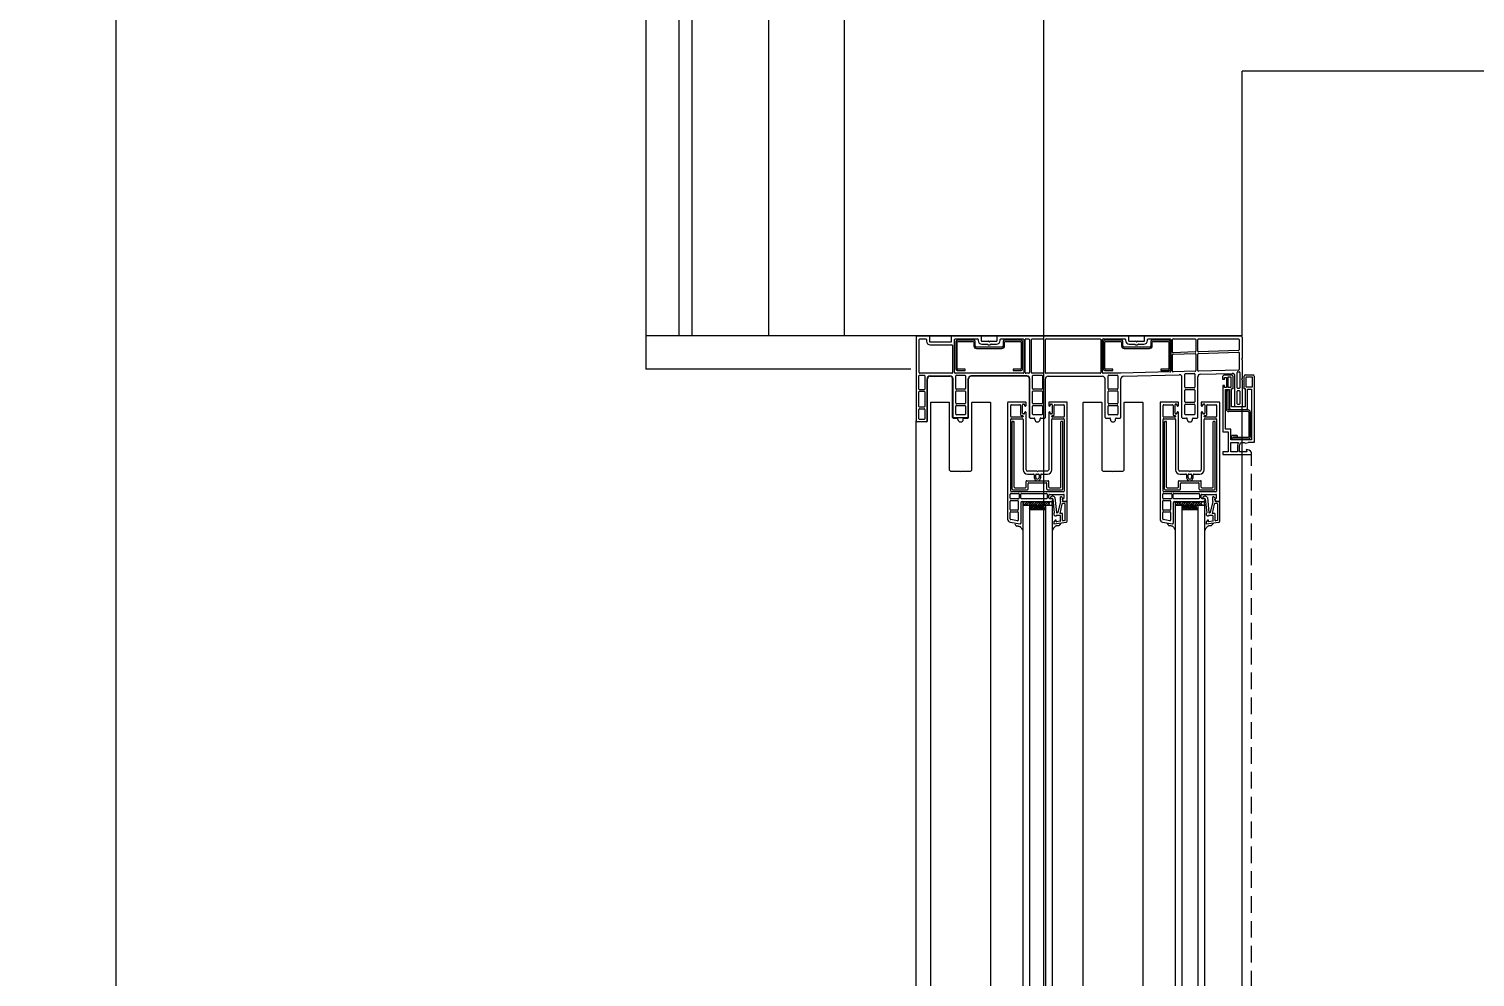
# Model space of a CAD drawing. Header units: millimetres. Extents: x 184384 to 428726, y 73696 to 101396.
# Drawn here: x 370350 to 371442, y 94212 to 94928 of the extents above; entities that cross this region are included whole.
import ezdxf

# ---------------------------------------------------------------- set-up
doc = ezdxf.new("R2010")
doc.units = ezdxf.units.MM
doc.header["$LTSCALE"] = 100
doc.header["$MEASUREMENT"] = 0
doc.linetypes.add('CEN', pattern=[62, 60, -1, 0, -1])
doc.linetypes.add('HIDDEN2', pattern=[0.1875, 0.125, -0.0625])
doc.layers.get('DEFPOINTS').update_dxf_attribs({"color": 171, "linetype": 'CONTINUOUS'})
for name, color, linetype in [('CEN(ST)', 1, 'CEN'), ('CON', 2, 'CONTINUOUS'), ('INS', 251, 'CONTINUOUS'), ('WALL-석고보드', 7, 'CONTINUOUS'), ('WIN', 4, 'CONTINUOUS'), ('WIN-G', 252, 'CONTINUOUS'), ('WIN2', 5, 'CONTINUOUS')]:
    doc.layers.add(name, color=color, linetype=linetype)
doc.linetypes.add('BATTING', pattern='A,0.0001,-0.1,[134,ltypeshp.shx,S=0.1,R=0,X=-0.1,Y=0],-0.2,[134,ltypeshp.shx,S=0.1,R=180,X=0.1,Y=0],-0.1', length=0.4001)

# ---------------------------------------------------------------- blocks, each defined once
blk = doc.blocks.new('PW1-SEC')
at = {"layer": 'WIN-G'}
blk.add_line((252.1, 1142.4), (252.1, 1123.8), dxfattribs=at)
at = {"layer": 'WIN-G', "linetype": 'HIDDEN2'}
blk.add_line((253, 89.5), (253, 1110.5), dxfattribs=at)
at = {"layer": 'WIN2'}
for p, q in [((253.5, 1169), (253.5, 1161.2)), ((255, 1169.5), (255, 1119.5)), ((253, 1159.7), (253, 1121.5)), ((253, 1110.5), (253, 1111.9))]:
    blk.add_line(p, q, dxfattribs=at)
blk.add_arc((254, 1169.5), 1, 0, 90, dxfattribs=at)
at = {"ltscale": 1000}
blk.add_wipeout([(246, 0), (246, 1200), (0, 1200), (0, 0)], dxfattribs=at).dxf.layer = 'DEFPOINTS'
at = {"layer": 'WIN', "ltscale": 1000}
blk.add_line((0, 1200), (246, 1200), dxfattribs=at)
at = {"layer": 'WIN-G'}
for p, q in [((30, 1195.7), (30, 1174.8)), ((43.5, 1196.7), (31, 1196.7)), ((31, 1175.3), (31, 1195.2)), ((31.5, 1195.7), (43, 1195.7)), ((43.5, 1195.2), (43.5, 1192.5)), ((44.5, 1192.5), (44.5, 1195.7)), ((64.7, 1191.5), (45.5, 1191.5)), ((45.5, 1190.5), (64.7, 1190.5)), ((65.7, 1195.7), (65.7, 1192.5)), ((79.2, 1196.7), (66.7, 1196.7)), ((66.7, 1192.5), (66.7, 1195.2)), ((67.2, 1195.7), (78.7, 1195.7)), ((79.2, 1195.2), (79.2, 1175.3)), ((80.2, 1174.8), (80.2, 1195.7)), ((141.4, 1195.7), (141.4, 1174.8)), ((154.9, 1196.7), (142.4, 1196.7)), ((142.4, 1175.3), (142.4, 1195.2)), ((142.9, 1195.7), (154.4, 1195.7)), ((154.9, 1195.2), (154.9, 1192.5)), ((155.9, 1192.5), (155.9, 1195.7)), ((176.1, 1191.5), (156.9, 1191.5)), ((156.9, 1190.5), (176.1, 1190.5)), ((177.1, 1195.7), (177.1, 1192.5)), ((190.6, 1196.7), (178.1, 1196.7)), ((178.1, 1192.5), (178.1, 1195.2)), ((178.6, 1195.7), (190.1, 1195.7)), ((190.6, 1195.2), (190.6, 1175.3)), ((191.6, 1174.8), (191.6, 1195.7)), ((31, 1173.8), (37, 1173.8)), ((37, 1174.8), (31.5, 1174.8)), ((37, 1173.8), (37, 1174.8)), ((78.7, 1174.8), (73.2, 1174.8)), ((73.2, 1174.8), (73.2, 1173.8)), ((73.2, 1173.8), (79.2, 1173.8)), ((142.4, 1173.8), (148.4, 1173.8)), ((148.4, 1174.8), (142.9, 1174.8)), ((148.4, 1173.8), (148.4, 1174.8)), ((190.1, 1174.8), (184.6, 1174.8)), ((184.6, 1174.8), (184.6, 1173.8)), ((184.6, 1173.8), (190.6, 1173.8)), ((234.1, 1144.6), (234.1, 1158.8)), ((234.1, 1158.8), (235.3, 1158.8)), ((235.3, 1144.6), (235.3, 1158.8)), ((246, 53), (246, 1147)), ((0, 64), (0, 1136)), ((72.3, 1084.3), (72.3, 1135)), ((72.8, 1135.5), (73.4, 1135.5)), ((73.9, 1085.9), (73.9, 1135)), ((109.1, 1085.9), (109.1, 1135)), ((110.2, 1135.5), (109.6, 1135.5)), ((110.7, 1084.3), (110.7, 1135)), ((187.3, 1084.3), (187.3, 1135)), ((187.8, 1135.5), (188.4, 1135.5)), ((188.9, 1085.9), (188.9, 1135)), ((224.1, 1085.9), (224.1, 1135)), ((225.2, 1135.5), (224.6, 1135.5)), ((225.7, 1084.3), (225.7, 1135)), ((250.4, 1144.1), (235.8, 1144.1)), ((250.4, 1142.9), (235.8, 1142.9)), ((250.9, 1142.4), (250.9, 1123.8)), ((242.3, 1124.7), (238.1, 1124.7)), ((238.1, 1123.3), (238.1, 1124.7)), ((242.3, 1124.7), (242.3, 1123.5)), ((238.1, 1123.3), (238.1, 1122.1)), ((250.4, 1122.1), (238.1, 1122.1)), ((239.3, 1123.5), (239.3, 1123.3)), ((242.3, 1123.5), (239.3, 1123.5)), ((250.4, 1123.3), (239.3, 1123.3)), ((72.8, 1083.8), (84, 1083.8)), ((74.4, 1085.4), (82.4, 1085.4)), ((82.9, 1085.9), (82.9, 1090.2)), ((83.4, 1090.7), (99.6, 1090.7)), ((84.5, 1084.3), (84.5, 1088.6)), ((85, 1089.1), (98, 1089.1)), ((98.5, 1084.3), (98.5, 1088.6)), ((99, 1083.8), (110.2, 1083.8)), ((100.1, 1085.9), (100.1, 1090.2)), ((100.6, 1085.4), (108.6, 1085.4)), ((187.8, 1083.8), (199, 1083.8)), ((189.4, 1085.4), (197.4, 1085.4)), ((197.9, 1085.9), (197.9, 1090.2)), ((198.4, 1090.7), (214.6, 1090.7)), ((199.5, 1084.3), (199.5, 1088.6)), ((200, 1089.1), (213, 1089.1)), ((213.5, 1084.3), (213.5, 1088.6)), ((214, 1083.8), (225.2, 1083.8)), ((215.1, 1085.9), (215.1, 1090.2)), ((215.6, 1085.4), (223.6, 1085.4)), ((82.1, 1075), (80.5, 1073.4)), ((80.5, 1075), (102.5, 1075)), ((80.5, 1075), (80.5, 1072)), ((80.5, 1073.7), (82, 1072.2)), ((80.5, 1072.6), (80.5, 128)), ((102.5, 1072), (80.5, 1072)), ((83.9, 1075), (80.9, 1072)), ((81, 1075), (81.1, 1074.9)), ((82.4, 1073.5), (84, 1072)), ((85.7, 1075), (82.7, 1072)), ((82.7, 1075), (83.8, 1074)), ((87.4, 1075), (84.4, 1072)), ((84.5, 1075), (86.4, 1073.1)), ((85.1, 1072.6), (85.7, 1072)), ((85.5, 1072), (85.5, 128)), ((89.2, 1075), (86.2, 1072)), ((86.8, 1074.4), (89.1, 1072.2)), ((91, 1075), (88, 1072)), ((88, 1075), (88.2, 1074.9)), ((89.5, 1073.5), (91, 1072)), ((92.7, 1075), (89.7, 1072)), ((89.8, 1075), (90.8, 1074)), ((94.5, 1075), (91.5, 1072)), ((91.6, 1075), (93.5, 1073.1)), ((92.1, 1072.6), (92.8, 1072)), ((96.3, 1075), (93.3, 1072)), ((93.9, 1074.4), (96.1, 1072.2)), ((98, 1075), (95, 1072)), ((95.1, 1075), (95.2, 1074.9)), ((96.6, 1073.5), (98.1, 1072)), ((99.8, 1075), (96.8, 1072)), ((96.9, 1075), (97.9, 1074)), ((97.5, 1072), (97.5, 128)), ((98.6, 1075), (100.5, 1073.1)), ((100.9, 1074.3), (98.6, 1072)), ((99.2, 1072.6), (99.9, 1072)), ((100.9, 1072.6), (100.3, 1072)), ((102.5, 1072), (102.5, 1075)), ((102.5, 1072.6), (102.5, 128)), ((196.9, 1075), (195.5, 1073.6)), ((195.5, 1075), (217.5, 1075)), ((195.5, 1075), (195.5, 1072)), ((195.5, 1072.6), (195.5, 128)), ((217.5, 1072), (195.5, 1072)), ((198.7, 1075), (195.7, 1072)), ((195.8, 1075), (197.7, 1073.1)), ((196.4, 1072.6), (197, 1072)), ((200.5, 1075), (197.5, 1072)), ((198.1, 1074.4), (200.3, 1072.2)), ((202.2, 1075), (199.2, 1072)), ((199.3, 1075), (199.4, 1074.9)), ((200.5, 1072), (200.5, 128)), ((200.8, 1073.5), (202.3, 1072)), ((204, 1075), (201, 1072)), ((201.1, 1075), (202.1, 1074)), ((205.8, 1075), (202.8, 1072)), ((202.8, 1075), (204.7, 1073.1)), ((203.4, 1072.6), (204.1, 1072)), ((207.5, 1075), (204.5, 1072)), ((205.2, 1074.4), (207.4, 1072.2)), ((209.3, 1075), (206.3, 1072)), ((206.4, 1075), (206.5, 1074.9)), ((207.8, 1073.5), (209.4, 1072)), ((211.1, 1075), (208.1, 1072)), ((208.1, 1075), (209.2, 1074)), ((212.8, 1075), (209.8, 1072)), ((209.9, 1075), (211.8, 1073.1)), ((210.5, 1072.6), (211.1, 1072)), ((214.6, 1075), (211.6, 1072)), ((212.3, 1074.4), (214.5, 1072.2)), ((212.5, 1072), (212.5, 128)), ((213.4, 1075), (213.6, 1074.9)), ((215.9, 1074.5), (213.4, 1072)), ((214.9, 1073.5), (215.9, 1072.5)), ((215.9, 1072.8), (215.1, 1072)), ((215.2, 1075), (215.9, 1074.3)), ((217.5, 1072), (217.5, 1075)), ((217.5, 1072.6), (217.5, 128)), ((85.5, 1069), (97.5, 1069)), ((200.5, 1069), (212.5, 1069)), ((74.5, 1058.1), (74.8, 1057.5)), ((74.8, 1057.5), (74.8, 1057.5)), ((74.8, 1057.5), (75, 1057.1)), ((75, 1057.1), (75.1, 1056.9)), ((75.1, 1056.9), (75.3, 1056.8)), ((75.3, 1056.8), (75.5, 1056.6)), ((75.5, 1056.6), (75.6, 1056.5)), ((75.6, 1056.5), (75.8, 1056.5)), ((75.8, 1056.5), (75.9, 1056.4)), ((75.9, 1056.4), (76.1, 1056.4)), ((76.1, 1056.4), (76.4, 1056.5)), ((76.4, 1056.5), (76.7, 1056.5)), ((76.7, 1056.5), (76.9, 1056.4)), ((76.9, 1056.4), (77.4, 1056.3)), ((77.4, 1056.3), (77.9, 1056.2)), ((77.9, 1056.2), (78.2, 1056.1)), ((78.2, 1056.1), (78.4, 1056)), ((78.4, 1056), (78.6, 1055.8)), ((78.6, 1055.8), (78.7, 1055.6)), ((78.7, 1055.6), (79.1, 1055.2)), ((79.1, 1055.2), (79.5, 1054.7)), ((79.5, 1054.7), (79.7, 1054.4)), ((79.7, 1054.4), (79.9, 1054.2)), ((79.9, 1054.2), (80, 1053.9)), ((80, 1053.9), (80.2, 1053.6)), ((80.2, 1053.6), (80.4, 1053)), ((80.4, 1053), (80.5, 1052.6)), ((102.8, 1053.1), (102.5, 1052.7)), ((103, 1053.7), (102.8, 1053.1)), ((103.1, 1054), (103, 1053.7)), ((103.3, 1054.3), (103.1, 1054)), ((103.5, 1054.5), (103.3, 1054.3)), ((103.7, 1054.8), (103.5, 1054.5)), ((104.1, 1055.3), (103.7, 1054.8)), ((104.4, 1055.7), (104.1, 1055.3)), ((104.6, 1055.9), (104.4, 1055.7)), ((104.8, 1056.1), (104.6, 1055.9)), ((105, 1056.2), (104.8, 1056.1)), ((105.2, 1056.3), (105, 1056.2)), ((105.7, 1056.5), (105.2, 1056.3)), ((106.2, 1056.6), (105.7, 1056.5)), ((106.5, 1056.6), (106.2, 1056.6)), ((106.8, 1056.6), (106.5, 1056.6)), ((107.1, 1056.6), (106.8, 1056.6)), ((107.2, 1056.6), (107.1, 1056.6)), ((107.4, 1056.6), (107.2, 1056.6)), ((107.5, 1056.6), (107.4, 1056.6)), ((107.7, 1056.7), (107.5, 1056.6)), ((107.9, 1056.9), (107.7, 1056.7)), ((108, 1057), (107.9, 1056.9)), ((108.2, 1057.2), (108, 1057)), ((108.4, 1057.6), (108.2, 1057.2)), ((108.8, 1058.4), (108.4, 1057.6)), ((108.4, 1057.6), (108.4, 1057.6)), ((189.5, 1058.4), (189.8, 1057.9)), ((189.8, 1057.9), (189.8, 1057.8)), ((189.8, 1057.8), (190, 1057.5)), ((190, 1057.5), (190.1, 1057.3)), ((190.1, 1057.3), (190.3, 1057.1)), ((190.3, 1057.1), (190.5, 1056.9)), ((190.5, 1056.9), (190.6, 1056.9)), ((190.6, 1056.9), (190.8, 1056.8)), ((190.8, 1056.8), (190.9, 1056.8)), ((190.9, 1056.8), (191.1, 1056.8)), ((191.1, 1056.8), (191.4, 1056.8)), ((191.4, 1056.8), (191.7, 1056.8)), ((191.7, 1056.8), (191.9, 1056.8)), ((191.9, 1056.8), (192.4, 1056.7)), ((192.4, 1056.7), (192.9, 1056.6)), ((192.9, 1056.6), (193.2, 1056.5)), ((193.2, 1056.5), (193.4, 1056.3)), ((193.4, 1056.3), (193.6, 1056.2)), ((193.6, 1056.2), (193.7, 1056)), ((193.7, 1056), (194.1, 1055.5)), ((194.1, 1055.5), (194.5, 1055)), ((194.5, 1055), (194.7, 1054.8)), ((194.7, 1054.8), (194.9, 1054.5)), ((194.9, 1054.5), (195, 1054.2)), ((195, 1054.2), (195.2, 1053.9)), ((195.2, 1053.9), (195.4, 1053.3)), ((195.4, 1053.3), (195.5, 1053)), ((217.8, 1053.1), (217.5, 1052.7)), ((218, 1053.7), (217.8, 1053.1)), ((218.1, 1054), (218, 1053.7)), ((218.3, 1054.3), (218.1, 1054)), ((218.5, 1054.5), (218.3, 1054.3)), ((218.7, 1054.8), (218.5, 1054.5)), ((219.1, 1055.3), (218.7, 1054.8)), ((219.4, 1055.7), (219.1, 1055.3)), ((219.6, 1055.9), (219.4, 1055.7)), ((219.8, 1056.1), (219.6, 1055.9)), ((220, 1056.2), (219.8, 1056.1)), ((220.2, 1056.3), (220, 1056.2)), ((220.7, 1056.5), (220.2, 1056.3)), ((221.2, 1056.6), (220.7, 1056.5)), ((221.5, 1056.6), (221.2, 1056.6)), ((221.8, 1056.6), (221.5, 1056.6)), ((222.1, 1056.6), (221.8, 1056.6)), ((222.2, 1056.6), (222.1, 1056.6)), ((222.4, 1056.6), (222.2, 1056.6)), ((222.5, 1056.6), (222.4, 1056.6)), ((222.7, 1056.7), (222.5, 1056.6)), ((222.9, 1056.9), (222.7, 1056.7)), ((223, 1057), (222.9, 1056.9)), ((223.2, 1057.2), (223, 1057)), ((223.4, 1057.6), (223.2, 1057.2)), ((223.8, 1058.4), (223.4, 1057.6)), ((223.4, 1057.6), (223.4, 1057.6))]:
    blk.add_line(p, q, dxfattribs=at)
for centre in [(86.1, 1069.9), (86.5, 1071.1), (87.4, 1070.3), (88, 1071.4), (88.6, 1069.6), (89.3, 1071.3), (89.6, 1070.2), (90.9, 1071), (90.9, 1069.6), (91.9, 1070.1), (92.6, 1071.3), (93.3, 1070), (93.7, 1071.2), (94.4, 1069.9), (94.9, 1071.3), (95.6, 1070), (96, 1071.2), (96.9, 1069.9), (201.1, 1069.9), (201.5, 1071.1), (202.4, 1070.3), (203, 1071.4), (203.6, 1069.6), (204.3, 1071.3), (204.6, 1070.2), (205.9, 1071), (205.9, 1069.6), (206.9, 1070.1), (207.6, 1071.3), (208.3, 1070), (208.7, 1071.2), (209.4, 1069.9), (209.9, 1071.3), (210.6, 1070), (211, 1071.2), (211.9, 1069.9)]:
    blk.add_circle(centre, 0.5, dxfattribs=at)
for centre, radius, start, end in [((31, 1195.7), 1, 90, 180), ((31.5, 1195.2), 0.5, 90, 180), ((43, 1195.2), 0.5, 0, 90), ((43.5, 1195.7), 1, 0, 90), ((45.5, 1192.5), 2, 180, 270), ((45.5, 1192.5), 1, 180, 270), ((64.7, 1192.5), 2, 270, 0), ((64.7, 1192.5), 1, 270, 0), ((66.7, 1195.7), 1, 90, 180), ((67.2, 1195.2), 0.5, 90, 180), ((78.7, 1195.2), 0.5, 0, 90), ((79.2, 1195.7), 1, 0, 90), ((142.4, 1195.7), 1, 90, 180), ((142.9, 1195.2), 0.5, 90, 180), ((154.4, 1195.2), 0.5, 0, 90), ((154.9, 1195.7), 1, 0, 90), ((156.9, 1192.5), 2, 180, 270), ((156.9, 1192.5), 1, 180, 270), ((176.1, 1192.5), 2, 270, 0), ((176.1, 1192.5), 1, 270, 0), ((178.1, 1195.7), 1, 90, 180), ((178.6, 1195.2), 0.5, 90, 180), ((190.1, 1195.2), 0.5, 0, 90), ((190.6, 1195.7), 1, 0, 90), ((31, 1174.8), 1, 180, 270), ((31.5, 1175.3), 0.5, 180, 270), ((78.7, 1175.3), 0.5, 270, 0), ((79.2, 1174.8), 1, 270, 0), ((142.4, 1174.8), 1, 180, 270), ((142.9, 1175.3), 0.5, 180, 270), ((190.1, 1175.3), 0.5, 270, 0), ((190.6, 1174.8), 1, 270, 0), ((72.8, 1135), 0.5, 90, 180), ((73.4, 1135), 0.5, 0, 90), ((109.6, 1135), 0.5, 90, 180), ((110.2, 1135), 0.5, 0, 90), ((187.8, 1135), 0.5, 90, 180), ((188.4, 1135), 0.5, 0, 90), ((224.6, 1135), 0.5, 90, 180), ((225.2, 1135), 0.5, 0, 90), ((235.8, 1144.6), 1.7, 180, 270), ((235.8, 1144.6), 0.5, 180, 270), ((250.4, 1142.4), 1.7, 0, 90), ((250.4, 1142.4), 0.5, 0, 90), ((250.4, 1123.8), 0.5, 270, 0), ((250.4, 1123.8), 1.7, 270, 0), ((72.8, 1084.3), 0.5, 180, 270), ((74.4, 1085.9), 0.5, 180, 270), ((82.4, 1085.9), 0.5, 270, 0), ((83.4, 1090.2), 0.5, 90, 180), ((84, 1084.3), 0.5, 270, 0), ((85, 1088.6), 0.5, 90, 180), ((98, 1088.6), 0.5, 0, 90), ((99, 1084.3), 0.5, 180, 270), ((99.6, 1090.2), 0.5, 0, 90), ((100.6, 1085.9), 0.5, 180, 270), ((108.6, 1085.9), 0.5, 270, 0), ((110.2, 1084.3), 0.5, 270, 0), ((187.8, 1084.3), 0.5, 180, 270), ((189.4, 1085.9), 0.5, 180, 270), ((197.4, 1085.9), 0.5, 270, 0), ((198.4, 1090.2), 0.5, 90, 180), ((199, 1084.3), 0.5, 270, 0), ((200, 1088.6), 0.5, 90, 180), ((213, 1088.6), 0.5, 0, 90), ((214, 1084.3), 0.5, 180, 270), ((214.6, 1090.2), 0.5, 0, 90), ((215.6, 1085.9), 0.5, 180, 270), ((223.6, 1085.9), 0.5, 270, 0), ((225.2, 1084.3), 0.5, 270, 0)]:
    blk.add_arc(centre, radius, start, end, dxfattribs=at)
at = {"layer": 'WIN2'}
for p, q in [((0, 1199), (0, 1136)), ((1, 1200), (9.5, 1200)), ((2.3, 1172.3), (2.3, 1197.2)), ((2.8, 1197.7), (7.2, 1197.7)), ((7.7, 1197.2), (7.7, 1196)), ((10, 1199.5), (10, 1196)), ((10.5, 1195.5), (26.2, 1195.5)), ((10.5, 1193.2), (27, 1193.2)), ((26.7, 1196), (26.7, 1199.5)), ((27.2, 1200), (48.6, 1200)), ((27.5, 1192.7), (27.5, 1172.3)), ((29, 1172.3), (29, 1197.2)), ((29.5, 1197.7), (46.3, 1197.7)), ((46.8, 1197.2), (46.8, 1196.5)), ((49.1, 1199.5), (49.1, 1196.5)), ((49.6, 1196), (54.5, 1196)), ((49.6, 1193.7), (53.7, 1193.7)), ((54.9, 1195.7), (54.7, 1195.9)), ((55.3, 1195.7), (55.5, 1195.9)), ((55.7, 1196), (60.6, 1196)), ((56.5, 1193.7), (60.6, 1193.7)), ((61.1, 1196.5), (61.1, 1199.5)), ((61.6, 1200), (159.8, 1200)), ((63.4, 1196.5), (63.4, 1197.2)), ((63.9, 1197.7), (80.7, 1197.7)), ((81.2, 1197.2), (81.2, 1172.3)), ((82.2, 1172.3), (82.2, 1197.2)), ((82.7, 1197.7), (85, 1197.7)), ((85.5, 1197.2), (85.5, 1172.3)), ((87, 1172.3), (87, 1197.2)), ((87.5, 1197.7), (95.5, 1197.7)), ((96, 1197.2), (96, 1172.3)), ((97.5, 1172.3), (97.5, 1197.2)), ((98, 1197.7), (138.8, 1197.7)), ((139.3, 1197.2), (139.3, 1172.3)), ((140.5, 1172.3), (140.5, 1197.2)), ((141, 1197.7), (157.5, 1197.7)), ((158, 1197.2), (158, 1196.5)), ((160.3, 1199.5), (160.3, 1196.5)), ((160.8, 1196), (165.7, 1196)), ((160.8, 1193.7), (164.9, 1193.7)), ((166.1, 1195.7), (165.9, 1195.9)), ((166.5, 1195.7), (166.7, 1195.9)), ((166.9, 1196), (171.8, 1196)), ((167.7, 1193.7), (171.8, 1193.7)), ((172.3, 1196.5), (172.3, 1199.5)), ((172.8, 1200), (245, 1200)), ((174.6, 1196.5), (174.6, 1197.2)), ((175.1, 1197.7), (191.6, 1197.7)), ((192.1, 1197.2), (192.1, 1173.3)), ((193.3, 1187.8), (193.3, 1197.2)), ((193.8, 1197.7), (210.5, 1197.7)), ((211, 1197.2), (211, 1188.4)), ((212.5, 1188.4), (212.5, 1197.2)), ((213, 1197.7), (243.2, 1197.7)), ((243.7, 1197.2), (243.7, 1189.5)), ((246, 1199), (246, 1182.9)), ((193.3, 1173.3), (193.3, 1185.6)), ((210.5, 1187.9), (193.8, 1187.3)), ((193.8, 1186.1), (210.5, 1186.7)), ((211, 1186.2), (211, 1173.8)), ((212.5, 1173.8), (212.5, 1186.2)), ((243.2, 1189), (213, 1187.9)), ((213, 1186.7), (243.2, 1187.8)), ((243.7, 1187.3), (243.7, 1174.6)), ((245.5, 1182.4), (246, 1182.9)), ((246, 1181.9), (245.5, 1182.4)), ((246, 1181.9), (246, 1167.8)), ((2, 1159.9), (2, 1169.8)), ((2.5, 1170.3), (6, 1170.3)), ((27, 1171.8), (2.8, 1171.8)), ((6.5, 1169.8), (6.5, 1159.9)), ((9.5, 1169.5), (9.5, 1169.5)), ((9.5, 1169.5), (9.5, 1169.5)), ((10.5, 1169.8), (25.5, 1169.8)), ((10.5, 1169.8), (25.5, 1169.8)), ((10.5, 1169.5), (25.5, 1169.5)), ((80.7, 1171.8), (29.5, 1171.8)), ((29.8, 1160.2), (29.8, 1169.8)), ((30.3, 1170.3), (36.7, 1170.3)), ((37.2, 1169.8), (37.2, 1160.2)), ((83.5, 1169.8), (41.5, 1169.8)), ((83.5, 1169.8), (41.5, 1169.8)), ((83.5, 1169.5), (41.5, 1169.5)), ((85, 1171.8), (82.7, 1171.8)), ((95.5, 1171.8), (87.5, 1171.8)), ((87.8, 1160.2), (87.8, 1169.8)), ((88.3, 1170.3), (94.7, 1170.3)), ((95.2, 1169.8), (95.2, 1160.2)), ((138.8, 1171.8), (98, 1171.8)), ((99.5, 1169.5), (140.5, 1169.5)), ((154.5, 1171.8), (141, 1171.8)), ((144.8, 1160.2), (144.8, 1169.8)), ((145.3, 1170.3), (151.7, 1170.3)), ((152.2, 1169.8), (152.2, 1160.2)), ((191.6, 1172.8), (154.5, 1171.8)), ((156.4, 1169.6), (198.4, 1170.7)), ((210.5, 1173.3), (193.8, 1172.8)), ((200.5, 1138.5), (200.5, 1168.7)), ((202.8, 1161.2), (202.8, 1171.1)), ((203.3, 1171.6), (209.7, 1171.7)), ((210.2, 1171.2), (210.2, 1161.2)), ((212.5, 1138.5), (212.5, 1169.1)), ((243.2, 1174.1), (213, 1173.3)), ((214.4, 1171.1), (238.4, 1171.7)), ((231.5, 1167), (231.5, 1169.5)), ((232.5, 1170.5), (238, 1170.5)), ((232.7, 1168.5), (234.2, 1168.5)), ((232.7, 1167), (232.7, 1168.5)), ((234.2, 1168.5), (234.2, 1161.1)), ((235.4, 1169), (237.5, 1169)), ((235.4, 1161.1), (235.4, 1169)), ((237.5, 1169), (237.5, 1161.1)), ((239, 1169.5), (239, 1160)), ((240.5, 1147), (240.5, 1169.7)), ((242.3, 1160.8), (242.3, 1172.4)), ((242.8, 1172.9), (243.7, 1172.9)), ((244.2, 1172.4), (244.2, 1160.8)), ((245.5, 1167.3), (246, 1167.8)), ((247.5, 1160), (247.5, 1169.5)), ((248.5, 1170.5), (254, 1170.5)), ((249, 1169), (253.5, 1169)), ((249, 1161.2), (249, 1169)), ((2, 1146.7), (2, 1157.7)), ((6, 1159.4), (2.5, 1159.4)), ((2.5, 1158.2), (6, 1158.2)), ((6.5, 1157.7), (6.5, 1146.7)), ((8.2, 1136), (8.2, 1167.5)), ((8.2, 1136), (8.2, 1167.5)), ((8.5, 1136), (8.5, 1167.5)), ((27.5, 1138.5), (27.5, 1167.5)), ((27.8, 1138.5), (27.8, 1167.5)), ((27.8, 1138.5), (27.8, 1167.5)), ((29.8, 1149.2), (29.8, 1158)), ((36.7, 1159.7), (30.3, 1159.7)), ((30.3, 1158.5), (36.7, 1158.5)), ((37.2, 1158), (37.2, 1149.2)), ((39.2, 1138.5), (39.2, 1167.5)), ((39.2, 1138.5), (39.2, 1167.5)), ((39.5, 1138.5), (39.5, 1167.5)), ((85.5, 1138.5), (85.5, 1167.5)), ((85.8, 1138.5), (85.8, 1167.5)), ((85.8, 1138.5), (85.8, 1167.5)), ((87.8, 1149.2), (87.8, 1158)), ((94.7, 1159.7), (88.3, 1159.7)), ((88.3, 1158.5), (94.7, 1158.5)), ((95.2, 1158), (95.2, 1149.2)), ((97.5, 1138.5), (97.5, 1167.5)), ((142.5, 1138.5), (142.5, 1167.5)), ((144.8, 1149.2), (144.8, 1158)), ((151.7, 1159.7), (145.3, 1159.7)), ((145.3, 1158.5), (151.7, 1158.5)), ((152.2, 1158), (152.2, 1149.2)), ((154.5, 1138.5), (154.5, 1167.6)), ((202.8, 1150.2), (202.8, 1159)), ((209.7, 1160.7), (203.3, 1160.7)), ((203.3, 1159.5), (209.7, 1159.5)), ((210.2, 1159), (210.2, 1150.2)), ((232.7, 1167), (231.5, 1167)), ((231.5, 1162.6), (231.5, 1127.5)), ((232.7, 1162.6), (231.5, 1162.6)), ((232.7, 1161.1), (232.7, 1162.6)), ((234.2, 1161.1), (232.7, 1161.1)), ((233.5, 1129.5), (233.5, 1159.6)), ((233.5, 1159.6), (236.5, 1159.6)), ((237.5, 1161.1), (235.4, 1161.1)), ((236.5, 1159.6), (236.5, 1145.5)), ((239, 1160), (238, 1160)), ((238, 1146.5), (238, 1160)), ((242.3, 1148.8), (242.3, 1158.3)), ((243.7, 1160.3), (242.8, 1160.3)), ((242.8, 1158.8), (243.7, 1158.8)), ((244.2, 1158.3), (244.2, 1148.8)), ((246, 1166.8), (245.5, 1167.3)), ((246, 1166.8), (246, 1147)), ((248.5, 1160), (247.5, 1160)), ((248.5, 1146.5), (248.5, 1160)), ((253.5, 1161.2), (249, 1161.2)), ((250, 1159.7), (253, 1159.7)), ((250, 1145.5), (250, 1159.7)), ((6, 1146.2), (2.5, 1146.2)), ((29.8, 1141), (29.8, 1147)), ((36.7, 1148.7), (30.3, 1148.7)), ((30.3, 1147.5), (36.7, 1147.5)), ((37.2, 1147), (37.2, 1141)), ((69, 1149.5), (69, 1061.6)), ((82.5, 1150), (69.5, 1150)), ((71.3, 1139.2), (71.3, 1147.5)), ((71.8, 1148), (78.3, 1148)), ((78.8, 1147.5), (78.8, 1140.4)), ((80.3, 1141.6), (80.3, 1148)), ((80.8, 1148.5), (81.3, 1148.5)), ((81.8, 1148), (81.8, 1147.5)), ((82.3, 1147), (82.5, 1147)), ((83, 1147.5), (83, 1149.5)), ((87.8, 1141), (87.8, 1147)), ((94.7, 1148.7), (88.3, 1148.7)), ((88.3, 1147.5), (94.7, 1147.5)), ((95.2, 1147), (95.2, 1141)), ((100, 1149.5), (100, 1147.5)), ((113.5, 1150), (100.5, 1150)), ((100.5, 1147), (100.7, 1147)), ((101.2, 1147.5), (101.2, 1148)), ((101.7, 1148.5), (102.2, 1148.5)), ((102.7, 1148), (102.7, 1141.6)), ((104.2, 1140.4), (104.2, 1147.5)), ((104.7, 1148), (111.2, 1148)), ((111.7, 1147.5), (111.7, 1139.2)), ((114, 1075.5), (114, 1149.5)), ((144.8, 1141), (144.8, 1147)), ((151.7, 1148.7), (145.3, 1148.7)), ((145.3, 1147.5), (151.7, 1147.5)), ((152.2, 1147), (152.2, 1141)), ((184, 1149.5), (184, 1061.6)), ((197.5, 1150), (184.5, 1150)), ((186.3, 1139.2), (186.3, 1147.5)), ((186.8, 1148), (193.3, 1148)), ((193.8, 1147.5), (193.8, 1140.4)), ((195.3, 1141.6), (195.3, 1148)), ((195.8, 1148.5), (196.3, 1148.5)), ((196.8, 1148), (196.8, 1147.5)), ((197.3, 1147), (197.5, 1147)), ((198, 1147.5), (198, 1149.5)), ((202.8, 1141), (202.8, 1148)), ((209.7, 1149.7), (203.3, 1149.7)), ((203.3, 1148.5), (209.7, 1148.5)), ((210.2, 1148), (210.2, 1141)), ((215, 1149.5), (215, 1147.5)), ((228.5, 1150), (215.5, 1150)), ((215.5, 1147), (215.7, 1147)), ((216.2, 1147.5), (216.2, 1148)), ((216.7, 1148.5), (217.2, 1148.5)), ((217.7, 1148), (217.7, 1141.6)), ((219.2, 1140.4), (219.2, 1147.5)), ((219.7, 1148), (226.2, 1148)), ((226.7, 1147.5), (226.7, 1139.2)), ((229, 1075.5), (229, 1149.5)), ((248.5, 1146.5), (238, 1146.5)), ((245.5, 1146.5), (241, 1146.5)), ((243.7, 1148.3), (242.8, 1148.3)), ((7.5, 1135), (1, 1135)), ((2, 1137.5), (2, 1144.5)), ((2.5, 1145), (6, 1145)), ((6, 1137), (2.5, 1137)), ((6.5, 1144.5), (6.5, 1137.5)), ((7.5, 1135), (7.5, 1135.3)), ((7.5, 1135), (7.5, 1135.3)), ((28, 1138.3), (39, 1138.3)), ((28, 1138.3), (39, 1138.3)), ((28, 1138), (31, 1138)), ((36.7, 1140.5), (30.3, 1140.5)), ((31.5, 1137), (31.5, 1137.5)), ((35.5, 1137), (35.5, 1137.5)), ((36, 1138), (39, 1138)), ((71.3, 1082.8), (71.3, 1137)), ((80.2, 1138.7), (71.8, 1138.7)), ((71.8, 1137.5), (80.2, 1137.5)), ((79.3, 1139.9), (80.2, 1139.9)), ((80.7, 1139.4), (80.7, 1139.2)), ((80.7, 1137), (80.7, 1099)), ((81.3, 1141.1), (80.8, 1141.1)), ((81.8, 1142.1), (81.8, 1141.6)), ((82.5, 1142.6), (82.3, 1142.6)), ((83, 1099), (83, 1142.1)), ((86, 1138), (86, 1138.3)), ((86, 1138), (86, 1138.3)), ((86, 1138), (89, 1138)), ((94.7, 1140.5), (88.3, 1140.5)), ((89.5, 1137), (89.5, 1137.5)), ((93.5, 1137), (93.5, 1137.5)), ((94, 1138), (97, 1138)), ((100, 1142.1), (100, 1099)), ((100.7, 1142.6), (100.5, 1142.6)), ((101.2, 1141.6), (101.2, 1142.1)), ((102.2, 1141.1), (101.7, 1141.1)), ((102.3, 1139.2), (102.3, 1139.4)), ((102.3, 1099), (102.3, 1137)), ((102.8, 1139.9), (103.7, 1139.9)), ((111.2, 1138.7), (102.8, 1138.7)), ((102.8, 1137.5), (111.2, 1137.5)), ((111.7, 1137), (111.7, 1082.8)), ((143, 1138), (146, 1138)), ((151.7, 1140.5), (145.3, 1140.5)), ((146.5, 1137), (146.5, 1137.5)), ((150.5, 1137), (150.5, 1137.5)), ((151, 1138), (154, 1138)), ((186.3, 1082.8), (186.3, 1137)), ((195.2, 1138.7), (186.8, 1138.7)), ((186.8, 1137.5), (195.2, 1137.5)), ((194.3, 1139.9), (195.2, 1139.9)), ((195.7, 1139.4), (195.7, 1139.2)), ((195.7, 1137), (195.7, 1099)), ((196.3, 1141.1), (195.8, 1141.1)), ((196.8, 1142.1), (196.8, 1141.6)), ((197.5, 1142.6), (197.3, 1142.6)), ((198, 1099), (198, 1142.1)), ((201, 1138), (204, 1138)), ((209.7, 1140.5), (203.3, 1140.5)), ((204.5, 1137), (204.5, 1137.5)), ((208.5, 1137), (208.5, 1137.5)), ((209, 1138), (212, 1138)), ((215, 1142.1), (215, 1099)), ((215.7, 1142.6), (215.5, 1142.6)), ((216.2, 1141.6), (216.2, 1142.1)), ((217.2, 1141.1), (216.7, 1141.1)), ((217.3, 1139.2), (217.3, 1139.4)), ((217.3, 1099), (217.3, 1137)), ((217.8, 1139.9), (218.7, 1139.9)), ((226.2, 1138.7), (217.8, 1138.7)), ((217.8, 1137.5), (226.2, 1137.5)), ((226.7, 1137), (226.7, 1082.8)), ((237.5, 1144.5), (249, 1144.5)), ((231.5, 1127.5), (235.5, 1127.5)), ((237.5, 1129.5), (233.5, 1129.5)), ((235.5, 1127.5), (235.5, 1112.5)), ((237.5, 1121.5), (237.5, 1129.5)), ((253, 1121.5), (237.5, 1121.5)), ((237.5, 1112.5), (237.5, 1119.5)), ((237.5, 1119.5), (243.1, 1119.5)), ((242.5, 1117.5), (242.5, 1112.5)), ((244, 1112.5), (244, 1117.5)), ((246, 1119.5), (247.6, 1119.5)), ((247.6, 1119.5), (248.5, 1119)), ((248.5, 1119), (250.5, 1119.5)), ((249, 1114.2), (249.5, 1112.5)), ((255, 1119.5), (250.5, 1119.5)), ((235.5, 1112.5), (231.5, 1112.5)), ((231.5, 1112.5), (231.5, 1110.5)), ((231.5, 1110.5), (253, 1110.5)), ((242.5, 1112.5), (237.5, 1112.5)), ((249.5, 1112.5), (244, 1112.5)), ((91, 1098), (84, 1098)), ((84, 1095.7), (88.5, 1095.7)), ((89, 1095.2), (89, 1093.2)), ((90.2, 1093.2), (90.2, 1095.2)), ((90.7, 1095.7), (92.3, 1095.7)), ((91.5, 1097.5), (91, 1098)), ((91.5, 1097.5), (92, 1098)), ((99, 1098), (92, 1098)), ((92.8, 1095.2), (92.8, 1093.2)), ((94, 1093.2), (94, 1095.2)), ((94.5, 1095.7), (99, 1095.7)), ((206, 1098), (199, 1098)), ((199, 1095.7), (203.5, 1095.7)), ((204, 1095.2), (204, 1093.2)), ((205.2, 1093.2), (205.2, 1095.2)), ((205.7, 1095.7), (207.3, 1095.7)), ((206.5, 1097.5), (206, 1098)), ((206.5, 1097.5), (207, 1098)), ((214, 1098), (207, 1098)), ((207.8, 1095.2), (207.8, 1093.2)), ((209, 1093.2), (209, 1095.2)), ((209.5, 1095.7), (214, 1095.7)), ((71, 1077.5), (71, 1080.6)), ((71.5, 1081.1), (77.3, 1081.1)), ((111.2, 1082.3), (71.8, 1082.3)), ((77.8, 1080.6), (77.8, 1077.5)), ((79, 1077.5), (79, 1080.6)), ((79.5, 1081.1), (98.3, 1081.1)), ((98.8, 1080.6), (98.8, 1077.5)), ((186, 1077.5), (186, 1080.6)), ((186.5, 1081.1), (192.3, 1081.1)), ((226.2, 1082.3), (186.8, 1082.3)), ((192.8, 1080.6), (192.8, 1077.5)), ((194, 1077.5), (194, 1080.6)), ((194.5, 1081.1), (213.3, 1081.1)), ((213.8, 1080.6), (213.8, 1077.5)), ((71, 1068.9), (71, 1075.3)), ((77.3, 1077), (71.5, 1077)), ((71.5, 1075.8), (76.5, 1075.8)), ((77, 1075.3), (77, 1068.9)), ((79, 1074), (79, 1058.5)), ((98.3, 1077), (79.5, 1077)), ((80, 1075), (102, 1075)), ((100, 1077.8), (100, 1079.8)), ((100.5, 1080.3), (111.2, 1080.3)), ((100.5, 1077.3), (102.5, 1077.3)), ((103.1, 1077), (101.1, 1077.5)), ((102, 1075), (103, 1076)), ((103, 1076), (103, 1076.8)), ((103.1, 1077), (104.2, 1066.5)), ((104.7, 1078.1), (105.9, 1066.7)), ((108.8, 1074.9), (106.9, 1066.6)), ((109.9, 1073), (108.3, 1066)), ((109.5, 1078.4), (108.8, 1078.4)), ((108.8, 1074.9), (108.8, 1078.4)), ((110.4, 1076.2), (110.4, 1076.8)), ((112, 1073.4), (110.4, 1073.4)), ((110.5, 1077.4), (110.5, 1074.9)), ((110.5, 1075.9), (111.3, 1075.1)), ((114, 1075), (110.5, 1074.9)), ((110.9, 1077.3), (111.2, 1077.3)), ((111.6, 1075), (113.5, 1075)), ((111.7, 1077.8), (111.7, 1079.8)), ((112.5, 1060.9), (112.5, 1072.9)), ((114, 1060.2), (114, 1075)), ((186, 1068.9), (186, 1075.3)), ((192.3, 1077), (186.5, 1077)), ((186.5, 1075.8), (191.5, 1075.8)), ((192, 1075.3), (192, 1068.9)), ((194, 1074), (194, 1058.5)), ((213.3, 1077), (194.5, 1077)), ((195, 1075), (217, 1075)), ((215, 1077.8), (215, 1079.8)), ((215.5, 1080.3), (226.2, 1080.3)), ((215.5, 1077.3), (217.5, 1077.3)), ((218.1, 1077), (216.1, 1077.5)), ((217, 1075), (218, 1076)), ((218, 1076), (218, 1076.8)), ((218.1, 1077), (219.2, 1066.5)), ((219.7, 1078.1), (220.9, 1066.7)), ((223.8, 1074.9), (221.9, 1066.6)), ((224.9, 1073), (223.3, 1066)), ((224.5, 1078.4), (223.8, 1078.4)), ((223.8, 1074.9), (223.8, 1078.4)), ((225.4, 1076.2), (225.4, 1076.8)), ((227, 1073.4), (225.4, 1073.4)), ((225.5, 1077.4), (225.5, 1074.9)), ((225.5, 1075.9), (226.3, 1075.1)), ((229, 1075), (225.5, 1074.9)), ((225.9, 1077.3), (226.2, 1077.3)), ((226.6, 1075), (228.5, 1075)), ((226.7, 1077.8), (226.7, 1079.8)), ((227.5, 1060.9), (227.5, 1072.9)), ((229, 1060.2), (229, 1075)), ((70.9, 1059.3), (78.4, 1058)), ((71, 1061.8), (71, 1066.7)), ((76.4, 1060.4), (71.4, 1061.3)), ((76.5, 1068.4), (71.5, 1068.4)), ((71.5, 1067.2), (76.5, 1067.2)), ((77, 1066.7), (77, 1060.9)), ((104, 1065.8), (104.2, 1066.5)), ((104, 1064.6), (104, 1065.6)), ((104.8, 1063.8), (104, 1064.6)), ((104.8, 1060.8), (104, 1060)), ((104, 1057.9), (104, 1060)), ((113.1, 1059.2), (104, 1057.9)), ((105.5, 1063.8), (104.8, 1063.8)), ((105.5, 1060.8), (104.8, 1060.8)), ((105.5, 1063.8), (105.5, 1064)), ((105.5, 1060), (105.5, 1060.8)), ((108.7, 1060.1), (105.8, 1059.7)), ((108.5, 1064.5), (106, 1064.5)), ((110, 1066), (108.3, 1066)), ((109, 1060.4), (109, 1064)), ((110.5, 1060.7), (110.5, 1065.5)), ((112.2, 1060.6), (110.8, 1060.4)), ((185.9, 1059.3), (193.4, 1058)), ((186, 1061.8), (186, 1066.7)), ((191.4, 1060.4), (186.4, 1061.3)), ((191.5, 1068.4), (186.5, 1068.4)), ((186.5, 1067.2), (191.5, 1067.2)), ((192, 1066.7), (192, 1060.9)), ((219, 1065.8), (219.2, 1066.5)), ((219, 1064.6), (219, 1065.6)), ((219.8, 1063.8), (219, 1064.6)), ((219.8, 1060.8), (219, 1060)), ((219, 1057.9), (219, 1060)), ((228.1, 1059.2), (219, 1057.9)), ((220.5, 1063.8), (219.8, 1063.8)), ((220.5, 1060.8), (219.8, 1060.8)), ((220.5, 1063.8), (220.5, 1064)), ((220.5, 1060), (220.5, 1060.8)), ((223.7, 1060.1), (220.8, 1059.7)), ((223.5, 1064.5), (221, 1064.5)), ((225, 1066), (223.3, 1066)), ((224, 1060.4), (224, 1064)), ((225.5, 1060.7), (225.5, 1065.5)), ((227.2, 1060.6), (225.8, 1060.4))]:
    blk.add_line(p, q, dxfattribs=at)
for points in [[(11, 50.5), (11, 1149.5, -0.414214), (11.5, 1150), (24.5, 1150, -0.414214), (25, 1149.5), (25, 1099, 0.414214), (26, 1098), (33, 1098), (33.5, 1097.5), (34, 1098), (41, 1098, 0.414214), (42, 1099), (42, 1149.5, -0.414214), (42.5, 1150), (55.5, 1150, -0.414214), (56, 1149.5), (56, 50.5, -0.414214)], [(126, 50.5), (126, 1149.5, -0.414214), (126.5, 1150), (139.5, 1150, -0.414214), (140, 1149.5), (140, 1099, 0.414214), (141, 1098), (148, 1098), (148.5, 1097.5), (149, 1098), (156, 1098, 0.414214), (157, 1099), (157, 1149.5, -0.414214), (157.5, 1150), (170.5, 1150, -0.414214), (171, 1149.5), (171, 50.5, -0.414214)]]:
    blk.add_lwpolyline(points, format="xyb", dxfattribs=at)
for centre, radius, start, end in [((1, 1199), 1, 90, 180), ((2.8, 1197.2), 0.5, 90, 180), ((7.2, 1197.2), 0.5, 0, 90), ((10.5, 1196), 2.8, 180, 270), ((9.5, 1199.5), 0.5, 0, 90), ((10.5, 1196), 0.5, 180, 270), ((26.2, 1196), 0.5, 270, 0), ((27.2, 1199.5), 0.5, 90, 180), ((27, 1192.7), 0.5, 0, 90), ((29.5, 1197.2), 0.5, 90, 180), ((46.3, 1197.2), 0.5, 0, 90), ((49.6, 1196.5), 2.8, 180, 270), ((48.6, 1199.5), 0.5, 0, 90), ((49.6, 1196.5), 0.5, 180, 270), ((53.7, 1193.4), 0.3, 60.5093, 90), ((55.1, 1195.9), 2.6, 240.5093, 299.4907), ((54.5, 1195.7), 0.3, 45, 90), ((55.1, 1195.9), 0.3, 225, 315), ((55.7, 1195.7), 0.3, 90, 135), ((56.5, 1193.4), 0.3, 90, 119.4907), ((60.6, 1196.5), 0.5, 270, 0), ((60.6, 1196.5), 2.8, 270, 0), ((61.6, 1199.5), 0.5, 90, 180), ((63.9, 1197.2), 0.5, 90, 180), ((80.7, 1197.2), 0.5, 0, 90), ((82.7, 1197.2), 0.5, 90, 180), ((85, 1197.2), 0.5, 0, 90), ((87.5, 1197.2), 0.5, 90, 180), ((95.5, 1197.2), 0.5, 0, 90), ((98, 1197.2), 0.5, 90, 180), ((138.8, 1197.2), 0.5, 0, 90), ((141, 1197.2), 0.5, 90, 180), ((157.5, 1197.2), 0.5, 0, 90), ((160.8, 1196.5), 2.8, 180, 270), ((159.8, 1199.5), 0.5, 0, 90), ((160.8, 1196.5), 0.5, 180, 270), ((164.9, 1193.4), 0.3, 60.5093, 90), ((166.3, 1195.9), 2.6, 240.5093, 299.4907), ((165.7, 1195.7), 0.3, 45, 90), ((166.3, 1195.9), 0.3, 225, 315), ((166.9, 1195.7), 0.3, 90, 135), ((167.7, 1193.4), 0.3, 90, 119.4907), ((171.8, 1196.5), 0.5, 270, 0), ((171.8, 1196.5), 2.8, 270, 0), ((172.8, 1199.5), 0.5, 90, 180), ((175.1, 1197.2), 0.5, 90, 180), ((191.6, 1197.2), 0.5, 0, 90), ((193.8, 1197.2), 0.5, 90, 180), ((210.5, 1197.2), 0.5, 0, 90), ((213, 1197.2), 0.5, 90, 180), ((243.2, 1197.2), 0.5, 0, 90), ((243.2, 1189.5), 0.5, 272, 0), ((245, 1199), 1, 0, 90), ((193.8, 1187.8), 0.5, 180, 272), ((193.8, 1185.6), 0.5, 92, 180), ((210.5, 1188.4), 0.5, 272, 0), ((210.5, 1186.2), 0.5, 0, 92), ((213, 1188.4), 0.5, 180, 272), ((213, 1186.2), 0.5, 92, 180), ((243.2, 1187.3), 0.5, 0, 92), ((2.5, 1169.8), 0.5, 90, 180), ((2.8, 1172.3), 0.5, 180, 270), ((6, 1169.8), 0.5, 0, 90), ((10.5, 1167.5), 2.3, 90, 180), ((10.5, 1167.5), 2.3, 90, 180), ((10.5, 1167.5), 2, 90, 180), ((25.5, 1167.5), 2.3, 0, 90), ((25.5, 1167.5), 2.3, 0, 90), ((25.5, 1167.5), 2, 0, 90), ((27, 1172.3), 0.5, 270, 0), ((29.5, 1172.3), 0.5, 180, 270), ((30.3, 1169.8), 0.5, 90, 180), ((36.7, 1169.8), 0.5, 0, 90), ((41.5, 1167.5), 2.3, 90, 180), ((41.5, 1167.5), 2.3, 90, 180), ((41.5, 1167.5), 2, 90, 180), ((80.7, 1172.3), 0.5, 270, 0), ((82.7, 1172.3), 0.5, 180, 270), ((83.5, 1167.5), 2.3, 0, 90), ((83.5, 1167.5), 2.3, 0, 90), ((83.5, 1167.5), 2, 0, 90), ((85, 1172.3), 0.5, 270, 0), ((87.5, 1172.3), 0.5, 180, 270), ((88.3, 1169.8), 0.5, 90, 180), ((94.7, 1169.8), 0.5, 0, 90), ((95.5, 1172.3), 0.5, 270, 0), ((98, 1172.3), 0.5, 180, 270), ((99.5, 1167.5), 2, 90, 180), ((138.8, 1172.3), 0.5, 270, 0), ((141, 1172.3), 0.5, 180, 270), ((140.5, 1167.5), 2, 0, 90), ((145.3, 1169.8), 0.5, 90, 180), ((151.7, 1169.8), 0.5, 0, 90), ((156.5, 1167.6), 2, 91.5, 180), ((191.6, 1173.3), 0.5, 271.5, 0), ((193.8, 1173.3), 0.5, 180, 271.5), ((198.5, 1168.7), 2, 0, 91.5), ((203.3, 1171.1), 0.5, 91.5, 180), ((209.7, 1171.2), 0.5, 0, 91.5), ((210.5, 1173.8), 0.5, 271.5, 0), ((213, 1173.8), 0.5, 180, 271.5), ((214.5, 1169.1), 2, 91.5, 180), ((232.5, 1169.5), 1, 90, 180), ((238, 1169.5), 1, 0, 90), ((238.5, 1169.7), 2, 0, 91.5), ((242.8, 1172.4), 0.5, 91.5, 180), ((243.2, 1174.6), 0.5, 271.5, 0), ((243.7, 1172.4), 0.5, 0, 91.5), ((248.5, 1169.5), 1, 90, 180), ((2.5, 1159.9), 0.5, 180, 270), ((2.5, 1157.7), 0.5, 90, 180), ((6, 1159.9), 0.5, 270, 0), ((6, 1157.7), 0.5, 0, 90), ((30.3, 1160.2), 0.5, 180, 270), ((30.3, 1158), 0.5, 90, 180), ((36.7, 1160.2), 0.5, 270, 0), ((36.7, 1158), 0.5, 0, 90), ((88.3, 1160.2), 0.5, 180, 270), ((88.3, 1158), 0.5, 90, 180), ((94.7, 1160.2), 0.5, 270, 0), ((94.7, 1158), 0.5, 0, 90), ((145.3, 1160.2), 0.5, 180, 270), ((145.3, 1158), 0.5, 90, 180), ((151.7, 1160.2), 0.5, 270, 0), ((151.7, 1158), 0.5, 0, 90), ((203.3, 1161.2), 0.5, 180, 270), ((203.3, 1159), 0.5, 90, 180), ((209.7, 1161.2), 0.5, 270, 0), ((209.7, 1159), 0.5, 0, 90), ((242.8, 1160.8), 0.5, 180, 270), ((242.8, 1158.3), 0.5, 90, 180), ((243.7, 1160.8), 0.5, 270, 0), ((243.7, 1158.3), 0.5, 0, 90), ((2.5, 1146.7), 0.5, 180, 270), ((6, 1146.7), 0.5, 270, 0), ((30.3, 1149.2), 0.5, 180, 270), ((30.3, 1147), 0.5, 90, 180), ((36.7, 1149.2), 0.5, 270, 0), ((36.7, 1147), 0.5, 0, 90), ((69.5, 1149.5), 0.5, 90, 180), ((71.8, 1147.5), 0.5, 90, 180), ((78.3, 1147.5), 0.5, 0, 90), ((80.8, 1148), 0.5, 90, 180), ((81.3, 1148), 0.5, 0, 90), ((82.3, 1147.5), 0.5, 180, 270), ((82.4, 1149.5), 0.5, 359.9992, 90), ((82.5, 1149.5), 0.5, 0, 90), ((82.5, 1147.5), 0.5, 270, 0), ((88.3, 1149.2), 0.5, 180, 270), ((88.3, 1147), 0.5, 90, 180), ((94.7, 1149.2), 0.5, 270, 0), ((94.7, 1147), 0.5, 0, 90), ((100.5, 1149.5), 0.5, 90, 180), ((100.5, 1147.5), 0.5, 180, 270), ((100.7, 1147.5), 0.5, 270, 0), ((101.7, 1148), 0.5, 90, 180), ((102.2, 1148), 0.5, 0, 90), ((104.7, 1147.5), 0.5, 90, 180), ((111.2, 1147.5), 0.5, 0, 90), ((113.5, 1149.5), 0.5, 0, 90), ((145.3, 1149.2), 0.5, 180, 270), ((145.3, 1147), 0.5, 90, 180), ((151.7, 1149.2), 0.5, 270, 0), ((151.7, 1147), 0.5, 0, 90), ((184.5, 1149.5), 0.5, 90, 180), ((186.8, 1147.5), 0.5, 90, 180), ((193.3, 1147.5), 0.5, 0, 90), ((195.8, 1148), 0.5, 90, 180), ((196.3, 1148), 0.5, 0, 90), ((197.3, 1147.5), 0.5, 180, 270), ((197.5, 1149.5), 0.5, 0, 90), ((197.5, 1147.5), 0.5, 270, 0), ((203.3, 1150.2), 0.5, 180, 270), ((203.3, 1148), 0.5, 90, 180), ((209.7, 1150.2), 0.5, 270, 0), ((209.7, 1148), 0.5, 0, 90), ((215.5, 1149.5), 0.5, 90, 180), ((215.5, 1147.5), 0.5, 180, 270), ((215.7, 1147.5), 0.5, 270, 0), ((216.7, 1148), 0.5, 90, 180), ((217.2, 1148), 0.5, 0, 90), ((219.7, 1147.5), 0.5, 90, 180), ((226.2, 1147.5), 0.5, 0, 90), ((228.5, 1149.5), 0.5, 0, 90), ((241, 1147), 0.5, 180, 270), ((242.8, 1148.8), 0.5, 180, 270), ((243.7, 1148.8), 0.5, 270, 0), ((245.5, 1147), 0.5, 270, 0), ((1, 1136), 1, 180, 270), ((2.5, 1144.5), 0.5, 90, 180), ((2.5, 1137.5), 0.5, 180, 270), ((6, 1144.5), 0.5, 0, 90), ((6, 1137.5), 0.5, 270, 0), ((7.5, 1136), 0.7, 270, 0), ((7.5, 1136), 0.7, 270, 0), ((7.5, 1136), 1, 270, 0), ((28, 1138.5), 0.5, 180, 270), ((28, 1138.5), 0.2, 180, 270), ((28, 1138.5), 0.2, 180, 270), ((30.3, 1141), 0.5, 180, 270), ((31, 1137.5), 0.5, 0, 90), ((33.5, 1137), 2, 180, 0), ((36, 1137.5), 0.5, 90, 180), ((36.7, 1141), 0.5, 270, 0), ((39, 1138.5), 0.2, 270, 0), ((39, 1138.5), 0.2, 270, 0), ((39, 1138.5), 0.5, 270, 0), ((71.8, 1139.2), 0.5, 180, 270), ((71.8, 1137), 0.5, 90, 180), ((79.3, 1140.4), 0.5, 180, 270), ((80.2, 1139.4), 0.5, 0, 90), ((80.2, 1139.2), 0.5, 270, 0), ((80.2, 1137), 0.5, 0, 90), ((80.8, 1141.6), 0.5, 180, 270), ((81.3, 1141.6), 0.5, 270, 0), ((82.3, 1142.1), 0.5, 90, 180), ((82.5, 1142.1), 0.5, 0, 90), ((86, 1138.5), 0.5, 180, 270), ((86, 1138.5), 0.2, 180, 270), ((86, 1138.5), 0.2, 180, 270), ((88.3, 1141), 0.5, 180, 270), ((89, 1137.5), 0.5, 0, 90), ((91.5, 1137), 2, 180, 0), ((94, 1137.5), 0.5, 90, 180), ((94.7, 1141), 0.5, 270, 0), ((97, 1138.5), 0.5, 270, 0), ((100.5, 1142.1), 0.5, 90, 180), ((100.7, 1142.1), 0.5, 0, 90), ((101.7, 1141.6), 0.5, 180, 270), ((102.2, 1141.6), 0.5, 270, 0), ((102.8, 1139.4), 0.5, 90, 180), ((102.8, 1139.2), 0.5, 180, 270), ((102.8, 1137), 0.5, 90, 180), ((103.7, 1140.4), 0.5, 270, 0), ((111.2, 1139.2), 0.5, 270, 0), ((111.2, 1137), 0.5, 0, 90), ((143, 1138.5), 0.5, 180, 270), ((145.3, 1141), 0.5, 180, 270), ((146, 1137.5), 0.5, 0, 90), ((148.5, 1137), 2, 180, 0), ((151, 1137.5), 0.5, 90, 180), ((151.7, 1141), 0.5, 270, 0), ((154, 1138.5), 0.5, 270, 0), ((186.8, 1139.2), 0.5, 180, 270), ((186.8, 1137), 0.5, 90, 180), ((194.3, 1140.4), 0.5, 180, 270), ((195.2, 1139.4), 0.5, 0, 90), ((195.2, 1139.2), 0.5, 270, 0), ((195.2, 1137), 0.5, 0, 90), ((195.8, 1141.6), 0.5, 180, 270), ((196.3, 1141.6), 0.5, 270, 0), ((197.3, 1142.1), 0.5, 90, 180), ((197.5, 1142.1), 0.5, 0, 90), ((201, 1138.5), 0.5, 180, 270), ((203.3, 1141), 0.5, 180, 270), ((204, 1137.5), 0.5, 0, 90), ((206.5, 1137), 2, 180, 0), ((209, 1137.5), 0.5, 90, 180), ((209.7, 1141), 0.5, 270, 0), ((212, 1138.5), 0.5, 270, 0), ((215.5, 1142.1), 0.5, 90, 180), ((215.7, 1142.1), 0.5, 0, 90), ((216.7, 1141.6), 0.5, 180, 270), ((217.2, 1141.6), 0.5, 270, 0), ((217.8, 1139.4), 0.5, 90, 180), ((217.8, 1139.2), 0.5, 180, 270), ((217.8, 1137), 0.5, 90, 180), ((218.7, 1140.4), 0.5, 270, 0), ((226.2, 1139.2), 0.5, 270, 0), ((226.2, 1137), 0.5, 0, 90), ((237.5, 1145.5), 1, 180, 270), ((249, 1145.5), 1, 270, 0), ((246, 1117.5), 3.5, 145.1503, 180), ((246, 1117.5), 2, 90, 180), ((249.2, 1110), 4.22, 27.0056, 93.1979), ((84, 1099), 3.3, 180, 270), ((84, 1099), 1, 180, 270), ((88.5, 1095.2), 0.5, 0, 90), ((91.5, 1093.2), 2.5, 180, 0), ((90.7, 1095.2), 0.5, 90, 180), ((91.5, 1093.2), 1.3, 179.9984, 0.0016), ((92.3, 1095.2), 0.5, 0, 90.0048), ((94.5, 1095.2), 0.5, 90, 180), ((99, 1099), 1, 270, 0), ((99, 1099), 3.3, 270, 0), ((199, 1099), 3.3, 180, 270), ((199, 1099), 1, 180, 270), ((203.5, 1095.2), 0.5, 0, 90), ((206.5, 1093.2), 2.5, 180, 0), ((205.7, 1095.2), 0.5, 90, 180), ((206.5, 1093.2), 1.3, 179.9984, 0.0016), ((207.3, 1095.2), 0.5, 0, 90.0048), ((209.5, 1095.2), 0.5, 90, 180), ((214, 1099), 1, 270, 0), ((214, 1099), 3.3, 270, 0), ((71.5, 1080.6), 0.5, 90, 180), ((71.8, 1082.8), 0.5, 180, 270), ((77.3, 1080.6), 0.5, 0, 90), ((79.5, 1080.6), 0.5, 90, 180), ((98.3, 1080.6), 0.5, 0, 90), ((111.2, 1082.8), 0.5, 270, 0), ((186.5, 1080.6), 0.5, 90, 180), ((186.8, 1082.8), 0.5, 180, 270), ((192.3, 1080.6), 0.5, 0, 90), ((194.5, 1080.6), 0.5, 90, 180), ((213.3, 1080.6), 0.5, 0, 90), ((226.2, 1082.8), 0.5, 270, 0), ((71.5, 1077.5), 0.5, 180, 270), ((71.5, 1075.3), 0.5, 90, 180), ((76.5, 1075.3), 0.5, 0, 90), ((77.3, 1077.5), 0.5, 270, 0), ((79.5, 1077.5), 0.5, 180, 270), ((80, 1074), 1, 90, 180), ((98.3, 1077.5), 0.5, 270, 0), ((100.5, 1079.8), 0.5, 90, 180), ((100.5, 1077.8), 0.5, 180, 270), ((103, 1077), 2, 33.609, 164.4966), ((102.5, 1076.8), 0.5, 0, 90), ((109.5, 1077.4), 1, 0, 90), ((110.4, 1072.9), 0.5, 90, 166.9391), ((110.9, 1076.8), 0.5, 90, 180), ((110.9, 1076.2), 0.5, 180, 225), ((111.2, 1079.8), 0.5, 0, 90), ((111.2, 1077.8), 0.5, 270, 0), ((111.6, 1075.5), 0.5, 225, 270), ((112, 1072.9), 0.5, 0, 90), ((113.5, 1075.5), 0.5, 270, 0), ((186.5, 1077.5), 0.5, 180, 270), ((186.5, 1075.3), 0.5, 90, 180), ((191.5, 1075.3), 0.5, 0, 90), ((192.3, 1077.5), 0.5, 270, 0), ((194.5, 1077.5), 0.5, 180, 270), ((195, 1074), 1, 90, 180), ((213.3, 1077.5), 0.5, 270, 0), ((215.5, 1079.8), 0.5, 90, 180), ((215.5, 1077.8), 0.5, 180, 270), ((218, 1077), 2, 33.609, 164.4966), ((217.5, 1076.8), 0.5, 0, 90), ((224.5, 1077.4), 1, 0, 90), ((225.4, 1072.9), 0.5, 90, 166.9391), ((225.9, 1076.8), 0.5, 90, 180), ((225.9, 1076.2), 0.5, 180, 225), ((226.2, 1079.8), 0.5, 0, 90), ((226.2, 1077.8), 0.5, 270, 0), ((226.6, 1075.5), 0.5, 225, 270), ((227, 1072.9), 0.5, 0, 90), ((228.5, 1075.5), 0.5, 270, 0), ((71.3, 1061.6), 2.3, 180, 260), ((71.5, 1068.9), 0.5, 180, 270), ((71.5, 1066.7), 0.5, 90, 180), ((71.5, 1061.8), 0.5, 180, 260), ((76.5, 1060.9), 0.5, 260, 0), ((76.5, 1068.9), 0.5, 270, 0), ((76.5, 1066.7), 0.5, 0, 90), ((104.3, 1065.6), 0.3, 146.8254, 180), ((106, 1064), 0.5, 90, 180), ((105.8, 1060), 0.3, 179.8698, 278.3917), ((106.4, 1066.7), 0.5, 186, 346.9391), ((108.5, 1064), 0.5, 0, 90), ((108.7, 1060.4), 0.3, 277.6235, 0.1302), ((110, 1065.5), 0.5, 0, 90), ((110.8, 1060.7), 0.3, 179.8698, 278.3768), ((112.2, 1060.9), 0.3, 277.4356, 0.1302), ((113, 1060.2), 1, 277.6518, 0), ((186.3, 1061.6), 2.3, 180, 260), ((186.5, 1068.9), 0.5, 180, 270), ((186.5, 1066.7), 0.5, 90, 180), ((186.5, 1061.8), 0.5, 180, 260), ((191.5, 1060.9), 0.5, 260, 0), ((191.5, 1068.9), 0.5, 270, 0), ((191.5, 1066.7), 0.5, 0, 90), ((219.3, 1065.6), 0.3, 146.8254, 180), ((221, 1064), 0.5, 90, 180), ((220.8, 1060), 0.3, 179.8698, 278.3917), ((221.4, 1066.7), 0.5, 186, 346.9391), ((223.5, 1064), 0.5, 0, 90), ((223.7, 1060.4), 0.3, 277.6235, 0.1302), ((225, 1065.5), 0.5, 0, 90), ((225.8, 1060.7), 0.3, 179.8698, 278.3768), ((227.2, 1060.9), 0.3, 277.4356, 0.1302), ((228, 1060.2), 1, 277.6518, 0), ((78.5, 1058.5), 0.5, 260, 0), ((193.5, 1058.5), 0.5, 260, 0)]:
    blk.add_arc(centre, radius, start, end, dxfattribs=at)

msp = doc.modelspace()

# ---------------------------------------------------------------- linework, layer by layer
at = {"layer": 'CEN(ST)'}
msp.add_line((370416, 98545.8), (370416, 89495.8), dxfattribs=at)
at = {"layer": 'CON', "ltscale": 1000}
msp.add_lwpolyline([(372116, 94895.8), (372086, 94895.8), (372086, 94905.8), (372076, 94905.8), (372076, 94895.8), (371266, 94895.8)], dxfattribs=at)
at = {"layer": 'INS', "ltscale": 1000}
msp.add_line((370851, 94695.8), (370851, 95665.8), dxfattribs=at)
at = {"layer": 'INS', "linetype": 'BATTING', "ltscale": 1.4}
msp.add_line((370908.5, 95665.8), (370908.5, 94695.8), dxfattribs=at)
at = {"layer": 'WALL-석고보드', "ltscale": 1000}
for points in [[(370816, 95665.8), (370816, 94670.8)], [(370841, 95665.8), (370841, 94695.8)], [(370966, 94695.8), (370816, 94695.8)]]:
    msp.add_lwpolyline(points, dxfattribs=at)

# ---------------------------------------------------------------- block references
at = {"layer": 'WIN'}
msp.add_blockref('PW1-SEC', (371020, 93495.8), dxfattribs=at)

# ---------------------------------------------------------------- next in the draw order: linework, layer by layer
at = {"layer": 'CEN(ST)'}
msp.add_line((371116, 98545.8), (371116, 89495.8), dxfattribs=at)
at = {"layer": 'CON', "ltscale": 1000}
for points in [[(371266, 94695.8), (370966, 94695.8), (370966, 95795.8), (370766, 95795.8), (370766, 96245.8), (360816, 96245.8), (360816, 95795.8), (360616, 95795.8), (360616, 91845.8), (370966, 91845.8)], [(371266, 94695.8), (371266, 94895.8)]]:
    msp.add_lwpolyline(points, dxfattribs=at)
at = {"layer": 'WALL-석고보드', "ltscale": 1000}
msp.add_lwpolyline([(371016, 94670.8), (370816, 94670.8)], dxfattribs=at)

doc.saveas('drawing.dxf')
